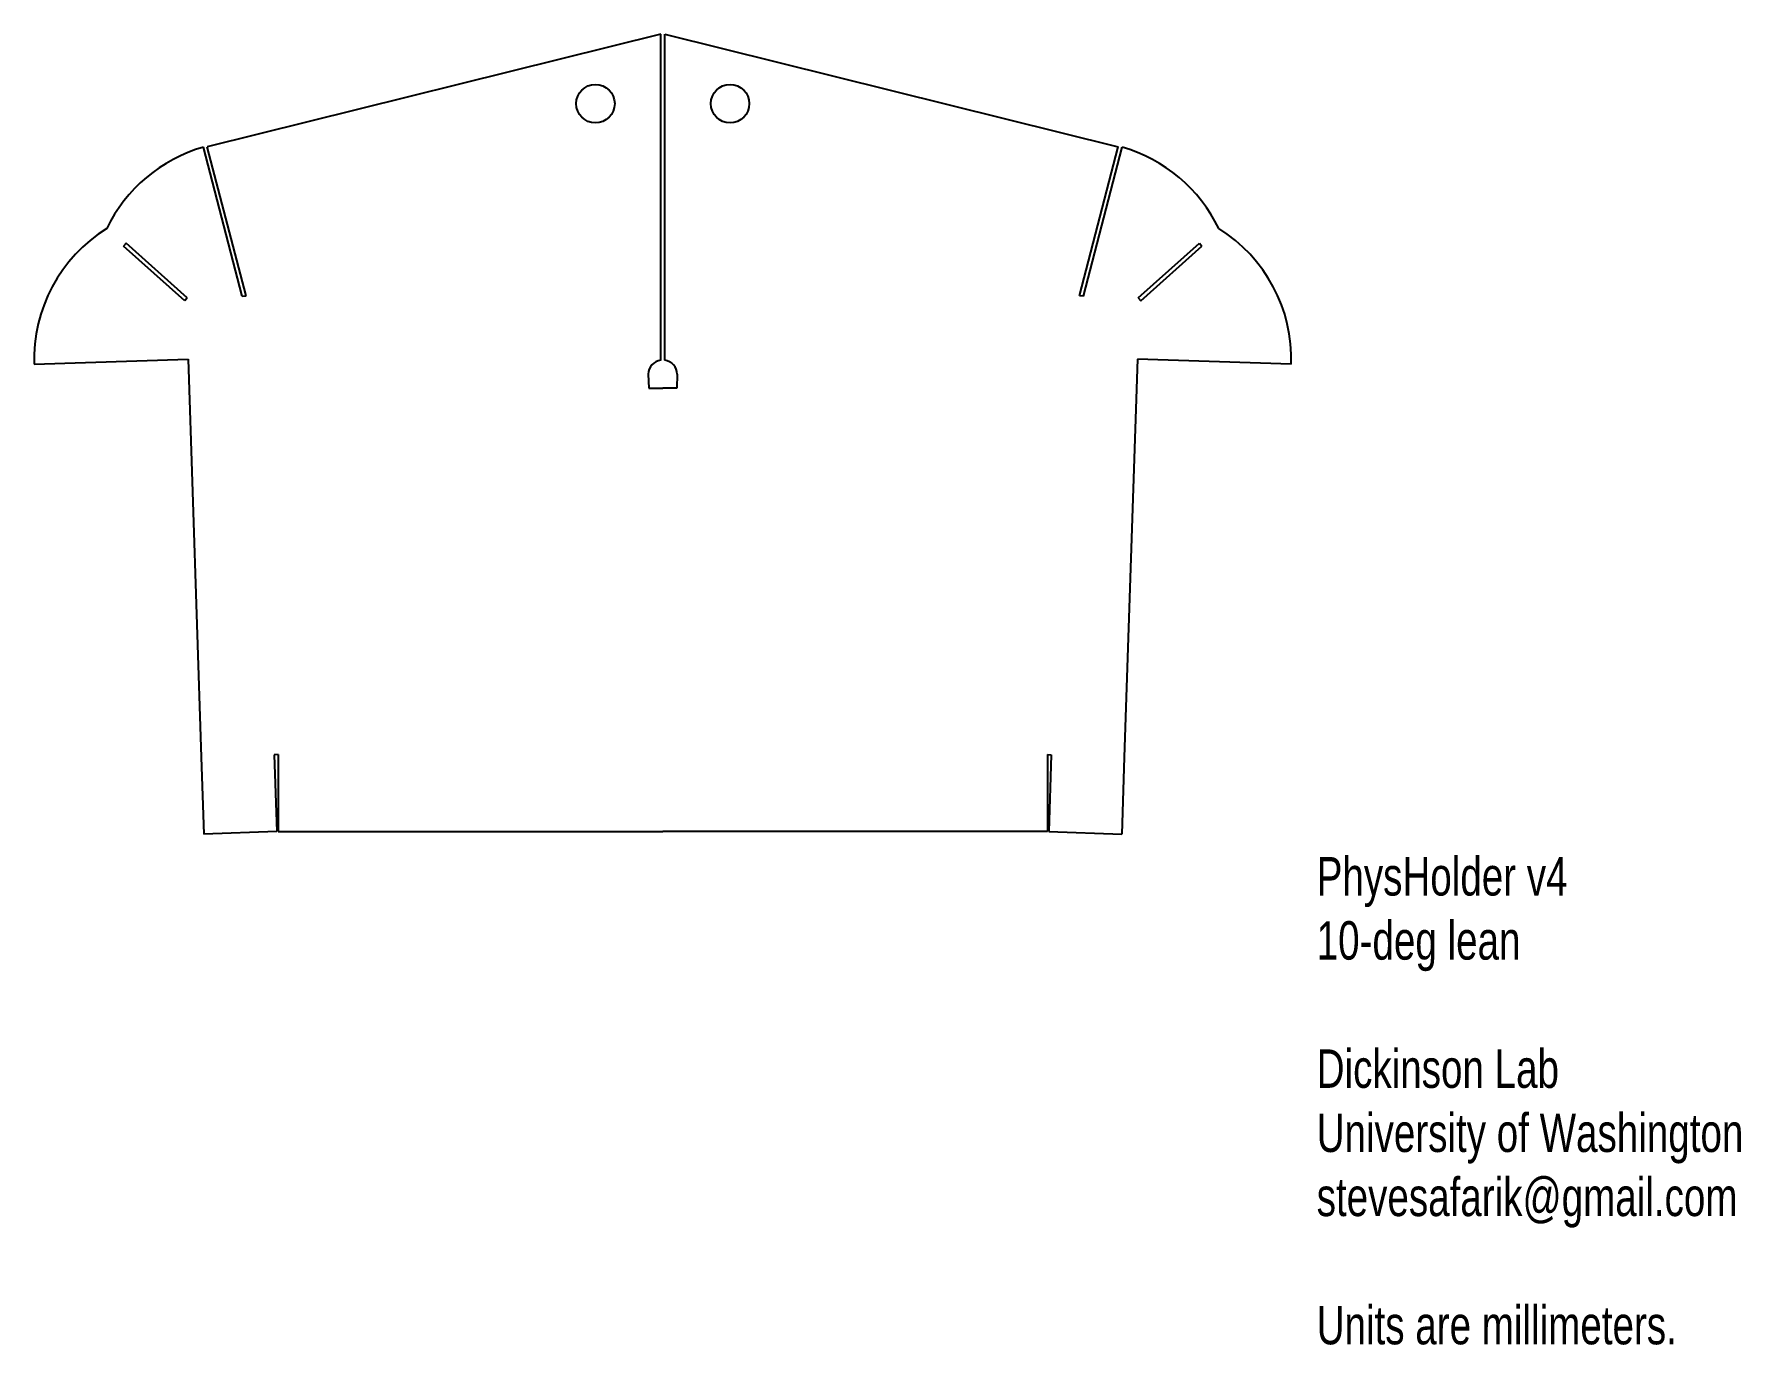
# Model space of a CAD drawing. Header units: millimetres. Extents: x -16.3 to 28, y -25.7 to 8.4.
import ezdxf

# ---------------------------------------------------------------- set-up
doc = ezdxf.new("R2010")
doc.units = ezdxf.units.MM
doc.layers.add('Dimensions', color=3, linetype='CONTINUOUS', lineweight=0)
doc.layers.add('Outline', color=7, linetype='CONTINUOUS')
doc.styles.get("Standard").update_dxf_attribs({"font": 'txt', "width": 0.75})

msp = doc.modelspace()

# ---------------------------------------------------------------- linework, layer by layer
at = {"layer": 'Outline'}
for p, q in [((-0.05, 8.396), (-11.84, 5.465)), ((-0.05, -0.08), (-0.05, 8.396)), ((0.05, 8.396), (11.84, 5.465)), ((0.05, -0.08), (0.05, 8.396)), ((-10.936, 1.587), (-11.942, 5.458)), ((-10.834, 1.593), (-11.84, 5.465)), ((10.834, 1.593), (11.84, 5.465)), ((10.936, 1.587), (11.942, 5.458)), ((-13.951, 2.958), (-14.018, 2.883)), ((-12.427, 1.462), (-14.018, 2.883)), ((-12.36, 1.537), (-13.951, 2.958)), ((12.36, 1.537), (13.951, 2.958)), ((12.427, 1.462), (14.018, 2.883)), ((13.951, 2.958), (14.018, 2.883)), ((-12.36, 1.537), (-12.427, 1.462)), ((-10.936, 1.587), (-10.834, 1.593)), ((10.936, 1.587), (10.834, 1.593)), ((12.36, 1.537), (12.427, 1.462)), ((-16.34, -0.189), (-12.342, -0.056)), ((-12.342, -0.056), (-11.999, -10.403)), ((12.342, -0.056), (11.999, -10.403)), ((16.34, -0.189), (12.342, -0.056)), ((-0.375, -0.447), (-0.363, -0.81)), ((-0.363, -0.81), (0, -0.81)), ((0.363, -0.81), (0, -0.81)), ((0.363, -0.81), (0, -0.81)), ((0.375, -0.447), (0.363, -0.81)), ((-11.999, -10.403), (-11.933, -12.402)), ((-10, -10.337), (-10.1, -10.34)), ((-10.1, -10.34), (-10.034, -12.339)), ((-10, -10.337), (-10, -12.337)), ((10, -10.337), (10.1, -10.34)), ((10, -10.337), (10, -12.337)), ((10.1, -10.34), (10.034, -12.339)), ((11.999, -10.403), (11.933, -12.402)), ((-10.034, -12.339), (-11.933, -12.402)), ((-10, -12.337), (0, -12.337)), ((10, -12.337), (0, -12.337)), ((10, -12.337), (0, -12.337)), ((10.034, -12.339), (11.933, -12.402))]:
    msp.add_line(p, q, dxfattribs=at)
for centre in [(-1.75, 6.589), (1.75, 6.589)]:
    msp.add_circle(centre, 0.5, dxfattribs=at)
for centre, radius, start, end in [((-10.834, 1.593), 4.02, 105.9905, 154.2432), ((10.834, 1.593), 4.02, 25.7568, 74.0095), ((-12.342, -0.056), 4, 121.8844, 181.8992), ((12.342, -0.056), 4, 358.1008, 58.1156), ((0, -0.451), 0.375, 97.6623, 179.3961), ((0, -0.451), 0.375, 0.6039, 82.3377)]:
    msp.add_arc(centre, radius, start, end, dxfattribs=at)

# ---------------------------------------------------------------- texts
at = {"layer": 'Dimensions', "insert": (17, -13), "char_height": 1, "width": 100, "attachment_point": 1}
msp.add_mtext('PhysHolder v4\\P10-deg lean\\P\\PDickinson Lab\\PUniversity of Washington\\Pstevesafarik@gmail.com\\P\\PUnits are millimeters.\\P\\P', dxfattribs=at)

doc.saveas('drawing.dxf')
